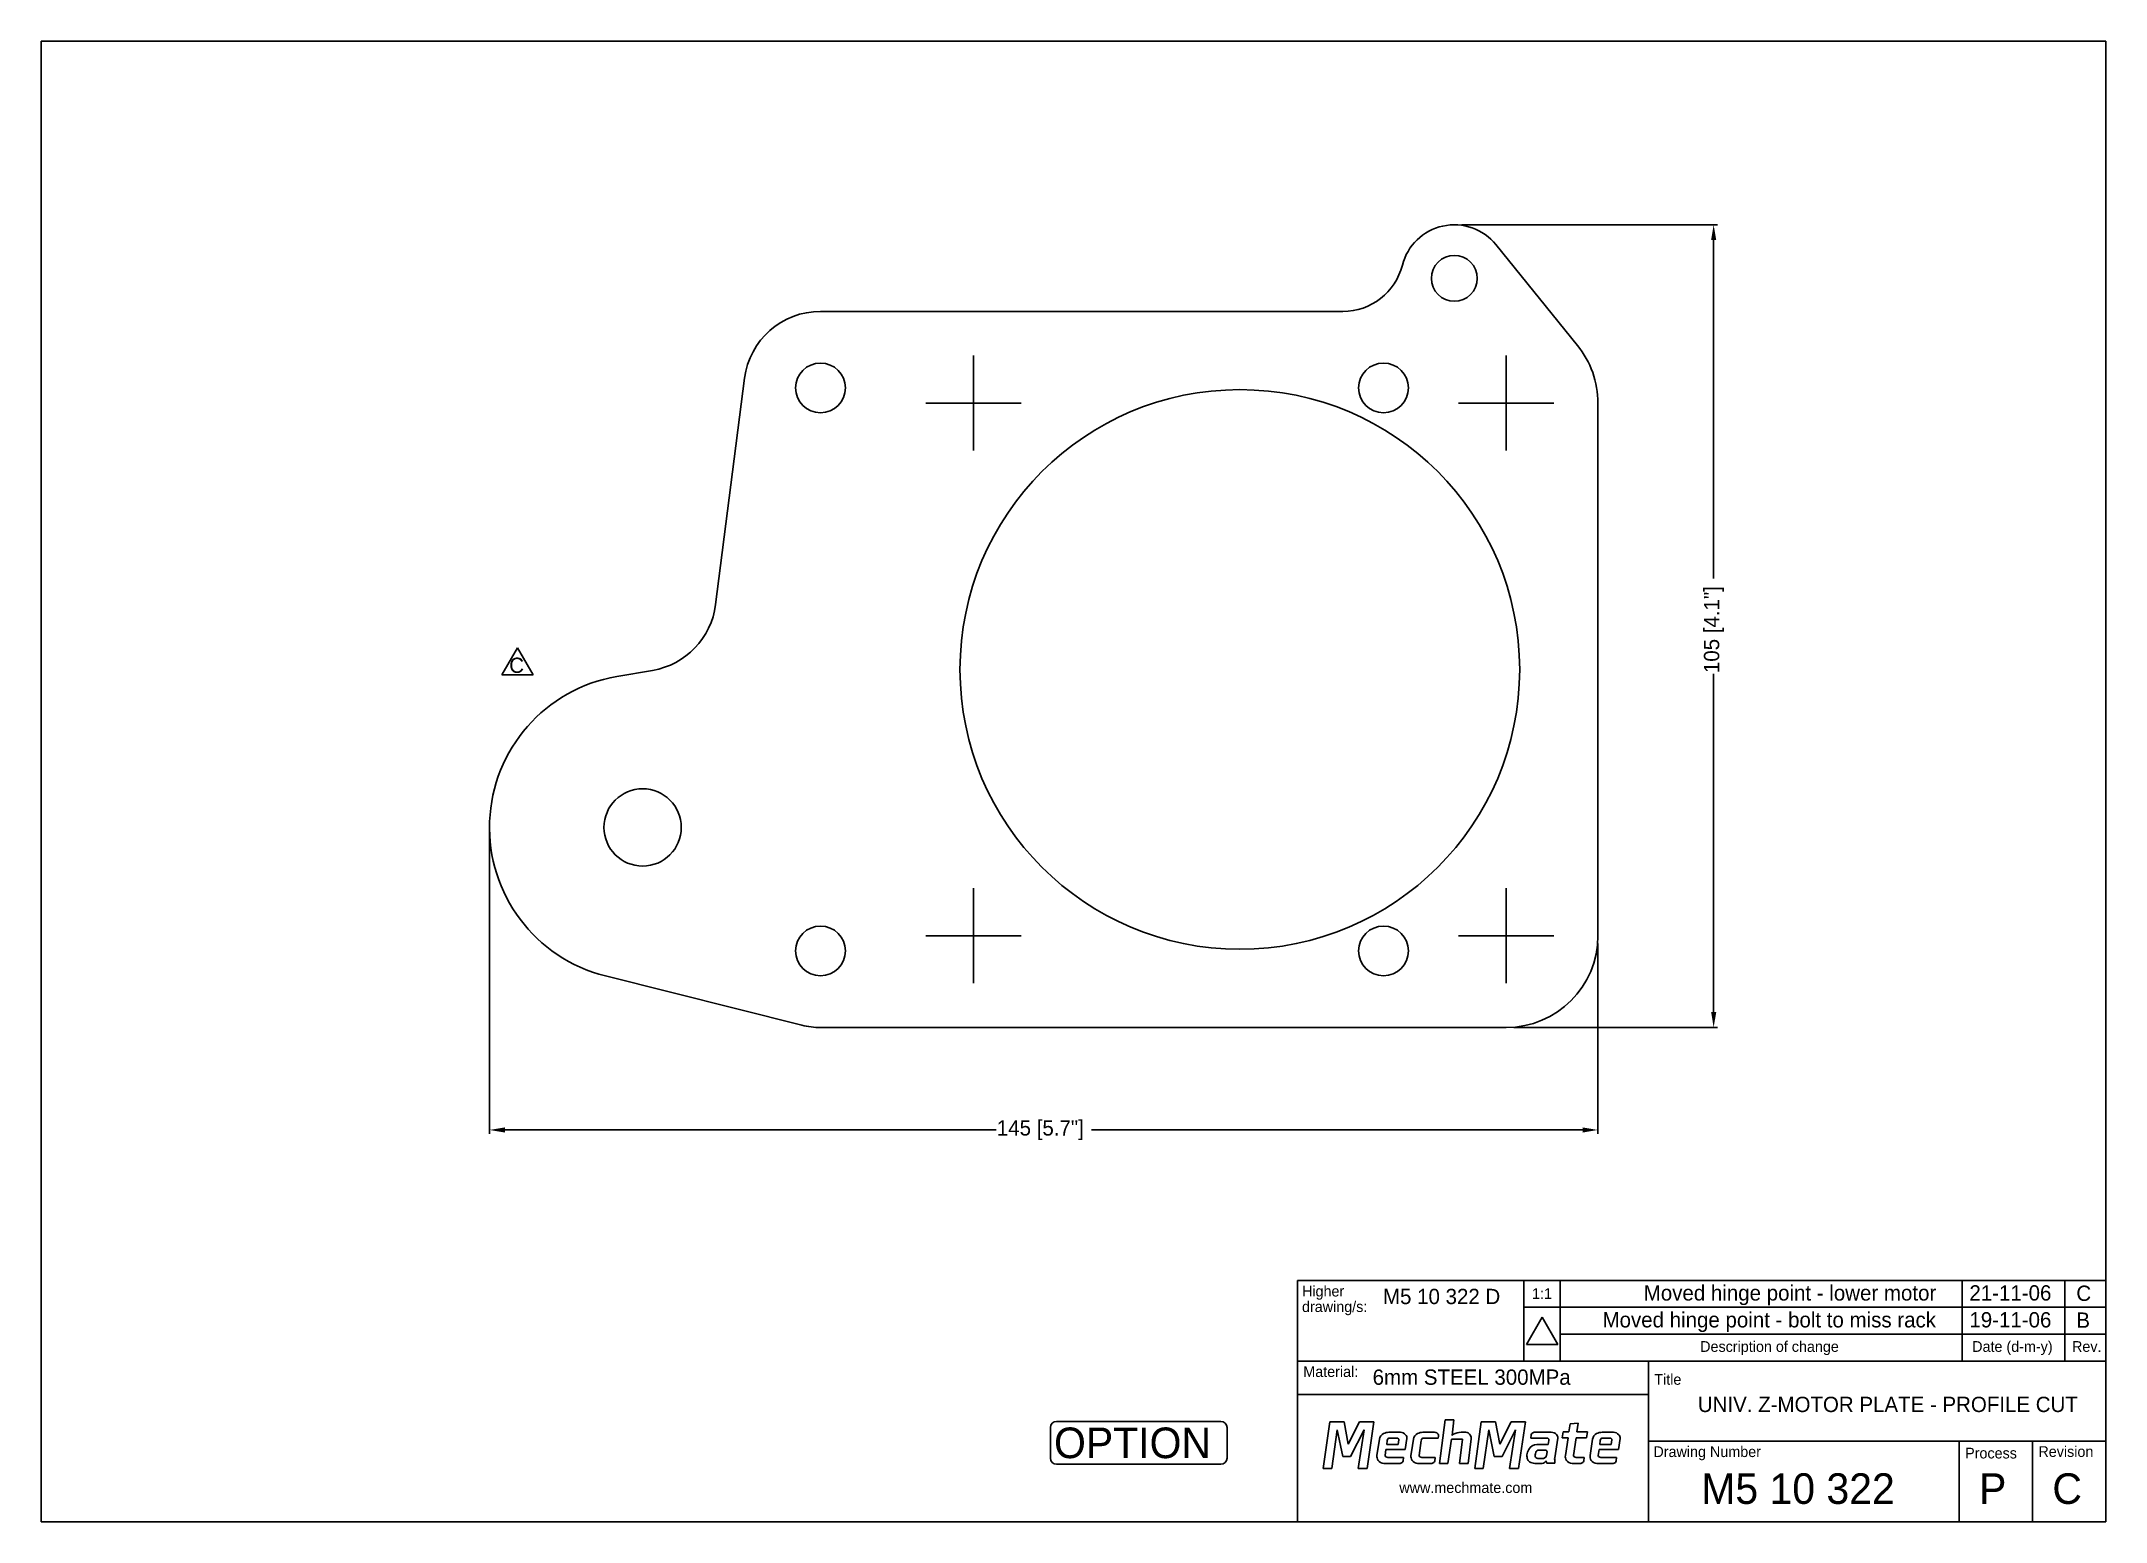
# Model space of a CAD drawing. Extents: x 504 to 773, y 443 to 636.
import ezdxf
from ezdxf.enums import TextEntityAlignment as Align

# ---------------------------------------------------------------- set-up
doc = ezdxf.new("R2010")
doc.units = 0
doc.header["$LTSCALE"] = 10
doc.layers.get('DEFPOINTS').update_dxf_attribs({"linetype": 'CONTINUOUS'})
for name, color, linetype in [('01_FRAME', 4, 'CONTINUOUS'), ('10_OUTLINE', 2, 'CONTINUOUS'), ('50_DIMENSIONS', 7, 'CONTINUOUS'), ('62_TEXT', 7, 'CONTINUOUS')]:
    doc.layers.add(name, color=color, linetype=linetype)
doc.styles.add('MECHTRONICS', font='txt', dxfattribs={"height": 2})
doc.dimstyles.get("Standard").update_dxf_attribs({"dimtxt": 0.18, "dimasz": 0.18, "dimexe": 0.18, "dimexo": 0.0625, "dimgap": 0.09, "dimtad": 0, "dimtih": 1, "dimtoh": 1, "dimzin": 0, "dimcen": 0.09, "dimazin": 3, "dimtfac": 1, "dimtofl": 0, "dimtmove": 0, "dimatfit": 3})

# ---------------------------------------------------------------- blocks, each defined once
blk = doc.blocks.new('*U2')
at = {"layer": '50_DIMENSIONS', "color": 0, "style": 'MECHTRONICS'}
blk.add_text('145 [5.7"]', height=2, dxfattribs=at).set_placement((628.36, 493.08))
blk = doc.blocks.new('*D0')
at = {"layer": '50_DIMENSIONS', "color": 7}
for p, q in [((562.11, 533.09), (562.11, 493.31)), ((706.86, 518.18), (706.86, 493.31)), ((564.11, 493.81), (628.27, 493.81)), ((704.86, 493.81), (640.7, 493.81))]:
    blk.add_line(p, q, dxfattribs=at)
for points in [[(564.11, 494.14), (564.11, 493.47), (562.11, 493.81)], [(704.86, 494.14), (704.86, 493.47), (706.86, 493.81)]]:
    blk.add_solid(points, dxfattribs=at)
at = {"layer": 'DEFPOINTS', "color": 0}
for p in [(562.11, 534.09), (706.86, 519.18), (706.86, 493.81)]:
    blk.add_point(p, dxfattribs=at)
at = {"layer": '50_DIMENSIONS'}
blk.add_blockref('*U2', (0, 0), dxfattribs=at)
blk = doc.blocks.new('*U3')
at = {"layer": '50_DIMENSIONS', "color": 0, "style": 'MECHTRONICS'}
blk.add_text('105 [4.1"]', height=2, rotation=90, dxfattribs=at).set_placement((722.71, 553.49))
blk = doc.blocks.new('*D1')
at = {"layer": '50_DIMENSIONS', "color": 7}
for p, q in [((689.11, 612.05), (722.48, 612.05)), ((721.98, 610.05), (721.98, 565.84)), ((721.98, 509.2), (721.98, 553.41)), ((695.89, 507.2), (722.48, 507.2))]:
    blk.add_line(p, q, dxfattribs=at)
for points in [[(721.65, 610.05), (722.32, 610.05), (721.98, 612.05)], [(721.65, 509.2), (722.32, 509.2), (721.98, 507.2)]]:
    blk.add_solid(points, dxfattribs=at)
at = {"layer": 'DEFPOINTS', "color": 0}
for p in [(688.11, 612.05), (721.98, 612.05), (694.89, 507.2)]:
    blk.add_point(p, dxfattribs=at)
at = {"layer": '50_DIMENSIONS'}
blk.add_blockref('*U3', (0, 0), dxfattribs=at)

msp = doc.modelspace()

# ---------------------------------------------------------------- linework, layer by layer
at = {"layer": '01_FRAME', "color": 4}
for p, q in [((503.554, 636.021), (503.554, 442.635)), ((773.187, 636.021), (503.554, 636.021)), ((773.187, 442.635), (773.187, 636.021)), ((667.611, 442.635), (667.611, 474.161)), ((667.611, 474.161), (697.191, 474.161)), ((697.191, 463.615), (697.191, 474.161)), ((667.611, 463.615), (697.191, 463.615)), ((697.191, 463.615), (773.187, 463.615)), ((713.454, 463.615), (713.454, 442.635)), ((667.611, 459.268), (713.454, 459.268)), ((713.454, 453.171), (773.187, 453.171)), ((503.554, 442.635), (773.187, 442.635))]:
    msp.add_line(p, q, dxfattribs=at)
at = {"layer": '01_FRAME', "color": 7}
for p, q in [((563.689, 553.256), (565.733, 556.796)), ((567.777, 553.256), (565.733, 556.796)), ((563.689, 553.256), (567.777, 553.256)), ((697.534, 465.803), (699.577, 469.343)), ((701.621, 465.803), (699.577, 469.343)), ((697.534, 465.803), (701.621, 465.803)), ((686.897, 455.938), (686.186, 450.233)), ((688.062, 455.938), (686.897, 455.938)), ((687.819, 453.895), (688.062, 455.938)), ((671.836, 455.679), (670.973, 449.576)), ((673.711, 455.679), (671.836, 455.679)), ((672.096, 449.576), (672.818, 454.657)), ((672.818, 454.657), (673.528, 451.158)), ((674.265, 452.764), (673.711, 455.679)), ((675.74, 455.679), (674.265, 452.764)), ((674.548, 451.158), (676.324, 454.634)), ((676.324, 454.634), (675.53, 449.576)), ((677.588, 455.679), (675.74, 455.679)), ((676.714, 449.576), (677.588, 455.679)), ((678.328, 453.419), (678.005, 451.297)), ((679.341, 453.263), (679.277, 452.727)), ((681.064, 454.326), (679.574, 454.326)), ((680.586, 453.553), (679.634, 453.553)), ((680.769, 452.727), (680.851, 453.327)), ((681.696, 452.066), (681.913, 453.516)), ((682.768, 453.419), (682.522, 451.758)), ((683.514, 451.274), (683.783, 453.265)), ((685.536, 454.326), (684.014, 454.326)), ((684.075, 453.557), (686.014, 453.557)), ((686.014, 453.557), (686.057, 453.823)), ((687.276, 450.233), (687.725, 453.417)), ((687.725, 453.417), (689.171, 453.417)), ((689.171, 453.417), (688.769, 450.233)), ((688.988, 454.326), (689.626, 454.326)), ((689.906, 450.233), (690.313, 453.451)), ((691.633, 455.679), (690.77, 449.576)), ((693.509, 455.679), (691.633, 455.679)), ((691.893, 449.576), (692.615, 454.657)), ((692.615, 454.657), (693.325, 451.158)), ((694.062, 452.764), (693.509, 455.679)), ((695.537, 455.679), (694.062, 452.764)), ((694.345, 451.158), (696.121, 454.634)), ((696.121, 454.634), (695.327, 449.576)), ((697.385, 455.679), (695.537, 455.679)), ((696.511, 449.576), (697.385, 455.679)), ((698.165, 454.002), (698.119, 453.556)), ((698.119, 453.556), (700.197, 453.556)), ((700.767, 454.34), (698.642, 454.34)), ((700.456, 453.264), (700.379, 452.71)), ((700.462, 453.33), (700.456, 453.264)), ((701.224, 450.958), (701.615, 453.53)), ((702.344, 454.355), (702.211, 453.601)), ((702.211, 453.601), (702.965, 453.601)), ((703.073, 454.355), (702.344, 454.355)), ((702.965, 453.601), (702.611, 451.295)), ((703.236, 455.405), (703.073, 454.355)), ((704.272, 455.523), (703.236, 455.405)), ((703.68, 451.272), (704.011, 453.601)), ((704.011, 453.601), (705.395, 453.601)), ((704.103, 454.355), (704.272, 455.523)), ((705.487, 454.355), (704.103, 454.355)), ((705.395, 453.601), (705.487, 454.355)), ((706.166, 453.419), (705.843, 451.297)), ((707.179, 453.263), (707.115, 452.727)), ((708.902, 454.326), (707.411, 454.326)), ((708.423, 453.553), (707.471, 453.553)), ((708.606, 452.727), (708.689, 453.327)), ((709.534, 452.066), (709.75, 453.516)), ((673.528, 451.158), (674.548, 451.158)), ((679.075, 451.274), (679.174, 452.066)), ((679.174, 452.066), (681.696, 452.066)), ((679.277, 452.727), (680.769, 452.727)), ((681.466, 451.035), (679.42, 451.035)), ((681.42, 450.589), (681.466, 451.035)), ((681.696, 452.066), (681.696, 452.066)), ((682.522, 451.758), (682.445, 451.297)), ((684.121, 451.035), (683.859, 451.035)), ((685.605, 451.035), (684.121, 451.035)), ((685.551, 450.589), (685.598, 450.989)), ((685.598, 450.989), (685.605, 451.035)), ((693.325, 451.158), (694.345, 451.158)), ((700.379, 452.71), (698.903, 452.71)), ((698.995, 450.908), (699.736, 450.894)), ((699.984, 452), (699.197, 452)), ((700.134, 451.28), (700.224, 451.774)), ((701.256, 450.265), (701.216, 450.72)), ((705.072, 451.033), (704.025, 451.033)), ((705.026, 450.587), (705.072, 451.033)), ((706.912, 451.274), (707.011, 452.066)), ((707.011, 452.066), (709.534, 452.066)), ((707.115, 452.727), (708.606, 452.727)), ((709.303, 451.035), (707.258, 451.035)), ((709.257, 450.589), (709.303, 451.035)), ((709.534, 452.066), (709.534, 452.066)), ((670.973, 449.576), (672.096, 449.576)), ((675.53, 449.576), (676.714, 449.576)), ((678.882, 450.251), (680.949, 450.251)), ((683.321, 450.251), (684.121, 450.251)), ((684.121, 450.251), (685.081, 450.251)), ((686.186, 450.233), (687.276, 450.233)), ((686.186, 450.233), (686.186, 450.233)), ((688.769, 450.233), (689.906, 450.233)), ((690.77, 449.576), (691.893, 449.576)), ((695.327, 449.576), (696.511, 449.576)), ((698.611, 450.25), (699.595, 450.25)), ((700.195, 450.265), (701.256, 450.265)), ((703.488, 450.249), (704.555, 450.249)), ((703.488, 450.249), (703.565, 450.249)), ((706.719, 450.251), (708.786, 450.251))]:
    msp.add_line(p, q, dxfattribs=at)
at = {"layer": '01_FRAME', "color": 8}
for p, q in [((697.191, 474.161), (773.187, 474.161)), ((701.915, 463.615), (701.915, 474.203)), ((754.459, 463.615), (754.459, 474.194)), ((767.851, 463.615), (767.851, 474.194)), ((697.191, 470.648), (773.187, 470.648)), ((701.915, 467.136), (773.187, 467.136)), ((754.043, 453.171), (754.043, 442.635)), ((763.615, 453.171), (763.615, 442.635))]:
    msp.add_line(p, q, dxfattribs=at)
at = {"layer": '01_FRAME', "color": 7}
for centre, radius, start, end in [((679.302, 453.264), 0.986, 116.43431, 170.97375), ((679.628, 452.608), 1.719, 91.80945, 116.43431), ((679.694, 453.212), 0.356, 129.97887, 171.82155), ((679.643, 453.286), 0.267, 91.82976, 131.7115), ((680.599, 453.279), 0.274, 41.69426, 92.74167), ((680.662, 453.335), 0.19, 357.49651, 41.69426), ((680.965, 453.224), 1.106, 44.53258, 84.85299), ((681.345, 453.598), 0.573, 351.79615, 44.53258), ((683.742, 453.264), 0.986, 116.43431, 170.97375), ((684.068, 452.608), 1.719, 91.80945, 116.43431), ((684.135, 453.217), 0.356, 129.97887, 171.82155), ((684.084, 453.29), 0.267, 91.82976, 131.7115), ((685.551, 453.804), 0.522, 29.01714, 91.67004), ((685.652, 453.86), 0.407, 354.75279, 29.01714), ((688.19, 453.677), 0.431, 118.12841, 149.55028), ((689.066, 452.039), 2.288, 91.93371, 118.12841), ((689.636, 453.811), 0.515, 57.03057, 91.05842), ((689.44, 453.51), 0.874, 356.16226, 57.03057), ((698.502, 453.946), 0.342, 130.98421, 170.70616), ((698.64, 453.788), 0.552, 89.86228, 130.98421), ((700.21, 453.282), 0.274, 41.69426, 92.74167), ((700.273, 453.338), 0.19, 357.49651, 41.69426), ((700.668, 453.238), 1.106, 44.53258, 84.85299), ((701.048, 453.612), 0.573, 351.79615, 44.53258), ((707.14, 453.264), 0.986, 116.43431, 170.97375), ((707.466, 452.608), 1.719, 91.80945, 116.43431), ((707.531, 453.212), 0.356, 129.97887, 171.82155), ((707.48, 453.286), 0.267, 91.82976, 131.7115), ((708.436, 453.279), 0.274, 41.69426, 92.74167), ((708.499, 453.335), 0.19, 357.49651, 41.69426), ((708.803, 453.224), 1.106, 44.53258, 84.85299), ((709.183, 453.598), 0.573, 351.79615, 44.53258), ((678.952, 451.176), 0.954, 172.72156, 213.37814), ((678.897, 451.14), 0.889, 213.37814, 269.02243), ((679.281, 451.275), 0.206, 180.44368, 242.05495), ((679.418, 451.534), 0.498, 242.05495, 270.25019), ((680.946, 450.808), 0.556, 269.68812, 309.8516), ((681.087, 450.639), 0.336, 309.8516, 351.61013), ((683.391, 451.176), 0.954, 172.72156, 213.37814), ((683.337, 451.14), 0.889, 213.37814, 269.02243), ((683.72, 451.275), 0.206, 180.44368, 242.05495), ((683.857, 451.534), 0.498, 242.05495, 270.25019), ((685.078, 450.808), 0.556, 269.68812, 309.8516), ((685.219, 450.639), 0.336, 309.8516, 351.61013), ((698.756, 451.234), 1.166, 172.84077, 205.63065), ((699.449, 451.147), 1.864, 150.30133, 172.84077), ((698.277, 451.004), 0.635, 205.63065, 237.51102), ((698.93, 451.443), 1.267, 91.21139, 150.30133), ((698.697, 451.664), 1.417, 237.51102, 266.51006), ((699.792, 451.297), 1.113, 164.78825, 186.82015), ((698.945, 451.189), 0.26, 185.1713, 236.50138), ((695.074, 452.652), 3.796, 343.74206, 345.59023), ((699.106, 451.603), 0.371, 126.79742, 163.58375), ((699.017, 451.297), 0.389, 236.50138, 266.8299), ((699.191, 451.481), 0.519, 89.35534, 126.25018), ((699.468, 450.962), 0.724, 280.14162, 328.8639), ((699.66, 451.355), 0.467, 279.45656, 324.9294), ((699.971, 451.726), 0.274, 41.69426, 92.74167), ((699.514, 451.457), 0.645, 324.9294, 344.11882), ((701.139, 450.759), 1.066, 189.25185, 207.62546), ((700.034, 451.782), 0.19, 357.49651, 41.69426), ((702.212, 450.808), 1, 171.34562, 185.04353), ((703.558, 451.174), 0.954, 172.72156, 213.37814), ((703.503, 451.138), 0.889, 213.37814, 269.02243), ((703.886, 451.273), 0.206, 180.44368, 242.05495), ((704.023, 451.532), 0.498, 242.05495, 270.25019), ((704.552, 450.805), 0.556, 269.68812, 309.8516), ((704.693, 450.636), 0.336, 309.8516, 351.61013), ((706.789, 451.176), 0.954, 172.72156, 213.37814), ((706.734, 451.14), 0.889, 213.37814, 269.02243), ((707.118, 451.275), 0.206, 180.44368, 242.05495), ((707.255, 451.534), 0.498, 242.05495, 270.25019), ((708.783, 450.808), 0.556, 269.68812, 309.8516), ((708.924, 450.639), 0.336, 309.8516, 351.61013)]:
    msp.add_arc(centre, radius, start, end, dxfattribs=at)
at = {"layer": '10_OUTLINE'}
for p, q in [((704.199, 596.289), (693.552, 609.454)), ((605.326, 600.736), (673.568, 600.736)), ((595.406, 592.004), (591.627, 562.435)), ((706.865, 588.756), (706.865, 519.176)), ((583.398, 553.846), (578.714, 553.043)), ((577.231, 513.932), (602.893, 507.497)), ((605.326, 507.196), (694.885, 507.196))]:
    msp.add_line(p, q, dxfattribs=at)
at = {"layer": '10_OUTLINE', "color": 30}
for p, q in [((625.305, 582.546), (625.305, 594.966)), ((694.885, 582.546), (694.885, 594.966)), ((619.096, 588.756), (631.515, 588.756)), ((688.676, 588.756), (701.095, 588.756)), ((625.305, 512.966), (625.305, 525.386)), ((694.885, 512.966), (694.885, 525.386)), ((619.096, 519.176), (631.515, 519.176)), ((688.676, 519.176), (701.095, 519.176))]:
    msp.add_line(p, q, dxfattribs=at)
at = {"layer": '10_OUTLINE'}
for centre, radius in [((688.109, 605.052), 3), ((605.326, 590.736), 3.25), ((678.865, 590.736), 3.25), ((660.095, 553.966), 36.55), ((582.095, 533.331), 5.05), ((605.326, 517.196), 3.25), ((678.865, 517.196), 3.25)]:
    msp.add_circle(centre, radius, dxfattribs=at)
for centre, radius, start, end in [((688.109, 605.052), 7, 38.9663, 165.78597), ((673.568, 608.736), 8, 270, 345.78597), ((605.326, 590.736), 10, 90, 172.71548), ((694.885, 588.756), 11.98, 0, 38.9663), ((581.707, 563.703), 10, 279.73198, 352.71548), ((582.095, 533.331), 20, 99.73198, 255.92342), ((694.885, 519.176), 11.98, 270, 0), ((605.326, 517.196), 10, 255.92342, 270)]:
    msp.add_arc(centre, radius, start, end, dxfattribs=at)
at = {"layer": '62_TEXT', "color": 40}
for p, q in [((657.627, 455.724), (636.168, 455.724)), ((635.368, 450.952), (635.368, 454.924)), ((658.427, 450.952), (658.427, 454.924)), ((657.627, 450.152), (636.168, 450.152))]:
    msp.add_line(p, q, dxfattribs=at)
for centre, start, end in [((636.168, 454.924), 90, 180), ((657.627, 454.924), 0, 90), ((636.168, 450.952), 180, 270), ((657.627, 450.952), 270, 0)]:
    msp.add_arc(centre, 0.8, start, end, dxfattribs=at)

# ---------------------------------------------------------------- texts
at = {"layer": '01_FRAME', "color": 7, "style": 'MECHTRONICS'}
for s, p in [('C', (564.67, 553.509)), ('Moved hinge point - lower motor', (712.852, 471.525)), ('C', (769.351, 471.478)), ('Moved hinge point - bolt to miss rack', (707.468, 468.013)), ('B', (769.351, 467.966))]:
    msp.add_text(s, height=2, dxfattribs=at).set_placement(p)
at = {"layer": '01_FRAME', "color": 8, "style": 'MECHTRONICS'}
for s, p in [('Higher', (668.215, 472.055)), ('1:1', (698.263, 471.738)), ('drawing/s:', (668.215, 470.027)), ('Description of change', (720.221, 464.822)), ('Date (d-m-y)', (755.748, 464.822)), ('Rev.', (768.788, 464.822)), ('Material:', (668.385, 461.54)), ('Title', (714.228, 460.524)), ('Drawing Number', (714.114, 451.083)), ('Process', (754.826, 450.897)), ('Revision', (764.398, 451.099)), ('www.mechmate.com', (680.924, 446.388))]:
    msp.add_text(s, height=1.4, dxfattribs=at).set_placement(p)
at = {"layer": '62_TEXT', "style": 'MECHTRONICS'}
for s, height, p in [('M5 10 322 D', 2, (678.794, 471.059)), ('21-11-06', 2, (755.386, 471.525)), ('19-11-06', 2, (755.386, 468.013)), ('6mm STEEL 300MPa', 2, (677.442, 460.521)), ('M5 10 322', 4, (720.361, 444.96)), ('P', 4, (756.647, 444.96)), ('C', 4, (766.219, 444.96))]:
    msp.add_text(s, height=height, dxfattribs=at).set_placement(p)
msp.add_text('UNIV. Z-MOTOR PLATE - PROFILE CUT', height=2, dxfattribs=at).set_placement((744.732, 456.959), align=Align.CENTER)
at = {"layer": '62_TEXT', "color": 1, "style": 'MECHTRONICS'}
msp.add_text('OPTION', height=4, dxfattribs=at).set_placement((635.828, 450.939))

# ---------------------------------------------------------------- dimensions: what is measured, and where the dimension line sits
at = {"layer": '50_DIMENSIONS'}
dim = msp.add_linear_dim(base=(721.982, 612.052), p1=(694.885, 507.196), p2=(688.109, 612.052), angle=90, dimstyle='Standard', dxfattribs=at)
dim.commit()
dim.dimension.update_dxf_attribs({"geometry": '*D1', "text_midpoint": (721.982, 559.624)})
dim = msp.add_linear_dim(base=(706.8647, 493.8069), p1=(562.1095, 534.0891), p2=(706.8647, 519.176), dimstyle='Standard', dxfattribs=at)
dim.commit()
dim.dimension.update_dxf_attribs({"geometry": '*D0', "text_midpoint": (634.4871, 493.8069)})

doc.saveas('drawing.dxf')
